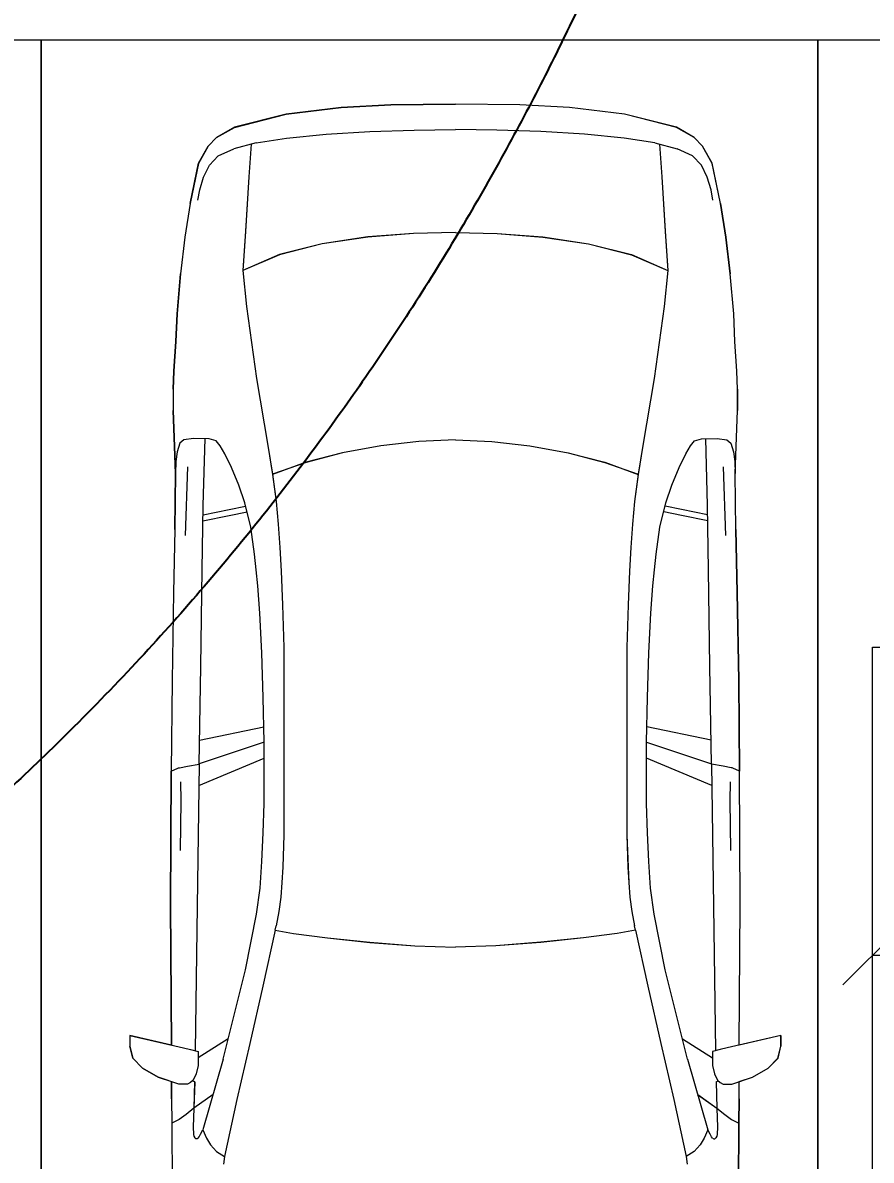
# Model space of a CAD drawing. Header units: millimetres. Extents: x -284281 to 1648660, y -821378 to -151356.
# Drawn here: x -238294 to -235562, y -269216 to -265554 of the extents above; entities that cross this region are included whole.
import ezdxf

# ---------------------------------------------------------------- set-up
doc = ezdxf.new("R2010")
doc.units = ezdxf.units.MM
doc.header["$MEASUREMENT"] = 0
doc.layers.get('Defpoints').update_dxf_attribs({"color": 250})
for name, color, linetype in [('Cars', 7, 'Continuous'), ('Cotations - 1_100', 7, 'Continuous'), ('Extérieur - Environnement', 7, 'Continuous'), ('Sols_ Dalles', 7, 'Continuous')]:
    doc.layers.add(name, color=color, linetype=linetype)
doc.styles.add('STYLE_GENERE_2', font='arial.ttf')
doc.dimstyles.new('STYLE_GENERE__1', dxfattribs={"dimtxt": 250, "dimasz": 190, "dimexe": 0.18, "dimexo": 0.0625, "dimgap": 0, "dimtad": 1, "dimtih": 1, "dimtoh": 1, "dimlfac": 0.001, "dimzin": 0, "dimdsep": 46, "dimtxsty": 'STYLE_GENERE_2', "dimblk": 'ARROWHEAD_6', "dimblk1": 'ARROWHEAD_6', "dimblk2": 'ARROWHEAD_6', "dimcen": 0.09, "dimse1": 1, "dimse2": 1, "dimclrd": 7, "dimclre": 7, "dimclrt": 7, "dimazin": 0, "dimtfac": 1, "dimtdec": 4, "dimtmove": 0, "dimatfit": 3, "dimfxl": 1, "dimtolj": 1, "dimtzin": 0, "dimarcsym": 0})

# ---------------------------------------------------------------- blocks, each defined once
blk = doc.blocks.new('Car 0025')
at = {"layer": 'Cars', "color": 7, "linetype": 'Continuous', "lineweight": 13}
for p, q in [((-379.7, 4658.6), (-556.6, 4637.7)), ((-556.6, 4637.7), (-379.7, 4658.6)), ((-219.5, 4667.4), (-379.7, 4658.6)), ((-379.7, 4658.6), (-219.5, 4667.4)), ((-12.1, 4670), (-219.5, 4667.4)), ((-219.5, 4667.4), (-12.1, 4670)), ((195.3, 4667.4), (-12.1, 4670)), ((195.3, 4667.4), (-12.1, 4670)), ((355.5, 4658.6), (195.3, 4667.4)), ((355.5, 4658.6), (195.3, 4667.4)), ((532.4, 4637.7), (355.5, 4658.6)), ((532.4, 4637.7), (355.5, 4658.6)), ((-556.6, 4637.7), (-723.6, 4595.1)), ((-723.6, 4595.1), (-556.6, 4637.7)), ((699.4, 4595.1), (532.4, 4637.7)), ((699.4, 4595.1), (532.4, 4637.7)), ((-723.6, 4595.1), (-781.2, 4562.9)), ((-781.2, 4562.9), (-723.6, 4595.1)), ((-428.3, 4573.2), (-287.8, 4581.6)), ((-287.8, 4581.6), (-145.2, 4586.3)), ((-145.2, 4586.3), (-12.1, 4587.6)), ((121, 4586.3), (-12.1, 4587.6)), ((263.6, 4581.6), (121, 4586.3)), ((404.1, 4573.2), (263.6, 4581.6)), ((757, 4562.9), (699.4, 4595.1)), ((757, 4562.9), (699.4, 4595.1)), ((-781.2, 4562.9), (-808.1, 4534)), ((-808.1, 4534), (-781.2, 4562.9)), ((-653.9, 4545.2), (-725.8, 4526.4)), ((-669.8, 4541.1), (-677, 4436)), ((-653.9, 4545.2), (-555.5, 4560.7)), ((-555.6, 4560.7), (-428.3, 4573.2)), ((531.4, 4560.7), (404.1, 4573.2)), ((629.7, 4545.2), (531.3, 4560.7)), ((629.7, 4545.2), (701.6, 4526.4)), ((645.6, 4541.1), (652.8, 4436)), ((783.9, 4534), (757, 4562.9)), ((783.9, 4534), (757, 4562.9)), ((-808.1, 4534), (-838.7, 4479.2)), ((-838.7, 4479.2), (-808.1, 4534)), ((-775.5, 4503.8), (-725.8, 4526.4)), ((751.3, 4503.8), (701.6, 4526.4)), ((814.5, 4479.2), (783.9, 4534)), ((814.5, 4479.2), (783.9, 4534)), ((-838.7, 4479.2), (-865.6, 4350.2)), ((-865.6, 4350.2), (-838.7, 4479.2)), ((-822.9, 4435.1), (-804.1, 4473.7)), ((-804.1, 4473.7), (-775.5, 4503.8)), ((779.9, 4473.7), (751.3, 4503.8)), ((798.7, 4435.1), (779.9, 4473.7)), ((841.4, 4350.2), (814.5, 4479.2)), ((841.4, 4350.2), (814.5, 4479.2)), ((-835.2, 4394.2), (-822.9, 4435.1)), ((-677, 4436), (-687.9, 4260.3)), ((652.8, 4436), (663.7, 4260.3)), ((811, 4394.2), (798.7, 4435.1)), ((-841.6, 4360.5), (-835.2, 4394.2)), ((817.4, 4360.5), (811, 4394.2)), ((-865.6, 4350.2), (-882.9, 4241.4)), ((-865.6, 4350.2), (-882.9, 4241.4)), ((858.7, 4241.4), (841.4, 4350.2)), ((841.4, 4350.2), (858.7, 4241.4)), ((-687.9, 4260.3), (-696.1, 4134.7)), ((-146.9, 4253.4), (-293.4, 4242.1)), ((-12.1, 4256.8), (-146.9, 4253.4)), ((-12.1, 4256.8), (122.7, 4253.4)), ((122.7, 4253.4), (269.2, 4242.1)), ((663.7, 4260.3), (671.9, 4134.7)), ((-882.9, 4241.4), (-896.8, 4123.3)), ((-882.9, 4241.4), (-896.8, 4123.3)), ((-882.9, 4241.4), (-882.9, 4241.4)), ((-440.9, 4220.2), (-578.8, 4185.2)), ((-293.4, 4242.1), (-440.9, 4220.2)), ((269.2, 4242.1), (416.7, 4220.2)), ((416.7, 4220.2), (554.6, 4185.2)), ((872.6, 4123.3), (858.7, 4241.4)), ((858.7, 4241.4), (872.6, 4123.3)), ((-578.8, 4185.2), (-696.1, 4134)), ((554.6, 4185.2), (671.9, 4134)), ((-896.8, 4123.3), (-908.3, 3994.9)), ((-908.3, 3994.9), (-896.8, 4123.3)), ((-696.1, 4134.7), (-684.8, 4018.8)), ((671.9, 4134.7), (660.6, 4018.8)), ((884.1, 3994.9), (872.6, 4123.3)), ((884.1, 3994.9), (872.6, 4123.3)), ((-908.3, 3994.9), (-912.1, 3905.8)), ((-912.1, 3905.8), (-908.3, 3994.9)), ((-684.8, 4018.8), (-652, 3786.7)), ((660.6, 4018.8), (627.8, 3786.7)), ((887.9, 3905.8), (884.1, 3994.9)), ((887.9, 3905.8), (884.1, 3994.9)), ((-912.1, 3905.8), (-918.5, 3810.1)), ((-918.5, 3810.1), (-912.1, 3905.8)), ((894.3, 3810.1), (887.9, 3905.8)), ((894.3, 3810.1), (887.9, 3905.8)), ((-918.5, 3810.1), (-920.3, 3752.2)), ((-920.3, 3752.2), (-918.5, 3810.1)), ((896.1, 3752.2), (894.3, 3810.1)), ((896.1, 3752.2), (894.3, 3810.1)), ((-652, 3786.7), (-615.8, 3571.1)), ((627.8, 3786.7), (591.6, 3571.1)), ((-920.3, 3752.2), (-920.3, 3683.6)), ((-920.3, 3752.2), (-920.3, 3683.6)), ((896.1, 3683.6), (896.1, 3752.2)), ((896.1, 3752.2), (896.1, 3683.6)), ((-920.3, 3683.6), (-913, 3480.7)), ((-913, 3480.7), (-920.3, 3683.6)), ((888.9, 3480.7), (896.1, 3683.6)), ((888.9, 3480.7), (896.1, 3683.6)), ((-886.4, 3589.1), (-899.1, 3578.6)), ((-855.4, 3593.9), (-886.4, 3589.1)), ((-804.8, 3592.7), (-855.4, 3593.9)), ((-824, 3377.8), (-818.1, 3593)), ((-782.3, 3585.5), (-804.8, 3592.7)), ((-12.1, 3588.7), (-129.6, 3584)), ((-12.1, 3588.7), (105.4, 3584)), ((758.1, 3585.5), (780.6, 3592.7)), ((780.6, 3592.7), (831.2, 3593.9)), ((799.8, 3377.8), (793.9, 3593)), ((831.2, 3593.9), (862.2, 3589.1)), ((862.2, 3589.1), (874.9, 3578.6)), ((-899.1, 3578.6), (-907.5, 3550.6)), ((-769.3, 3570.3), (-782.3, 3585.5)), ((-754.4, 3544.1), (-769.3, 3570.3)), ((-615.8, 3571.1), (-600.6, 3478)), ((-252.3, 3570.1), (-375.1, 3547.5)), ((-129.6, 3584), (-252.3, 3570.1)), ((105.4, 3584), (228.1, 3570.1)), ((228.1, 3570.1), (350.9, 3547.5)), ((591.6, 3571.1), (576.4, 3478)), ((730.2, 3544.1), (745.1, 3570.3)), ((745.1, 3570.3), (758.1, 3585.5)), ((874.9, 3578.6), (883.3, 3550.6)), ((-911.8, 3519.1), (-913, 3480.7)), ((-907.5, 3550.6), (-911.8, 3519.1)), ((-733, 3500.1), (-754.4, 3544.1)), ((-492.9, 3516.7), (-600.6, 3478)), ((-375.1, 3547.5), (-492.9, 3516.7)), ((350.9, 3547.5), (468.7, 3516.7)), ((468.7, 3516.7), (576.4, 3478)), ((708.8, 3500.1), (730.2, 3544.1)), ((883.3, 3550.6), (887.6, 3519.1)), ((887.6, 3519.1), (888.9, 3480.7)), ((-913, 3480.7), (-915.3, 3300.4)), ((-915.3, 3300.4), (-913, 3480.7)), ((-874.4, 3501.9), (-881.8, 3281.1)), ((-709.6, 3442.8), (-733, 3500.1)), ((685.4, 3442.8), (708.8, 3500.1)), ((850.2, 3501.9), (857.6, 3281.1)), ((891.1, 3300.4), (888.9, 3480.7)), ((891.1, 3300.4), (888.9, 3480.7)), ((-690.2, 3386.2), (-709.6, 3442.8)), ((-600.6, 3478), (-588.9, 3390.6)), ((576.4, 3478), (564.8, 3390.6)), ((666.1, 3386.2), (685.4, 3442.8)), ((-826.9, 3170.4), (-824, 3377.8)), ((-740, 3365.2), (-687.5, 3375.4)), ((-670.4, 3308.1), (-690.2, 3386.2)), ((-588.9, 3390.6), (-582.3, 3317.1)), ((564.8, 3390.6), (558.1, 3317.1)), ((646.2, 3308.1), (666.1, 3386.2)), ((715.8, 3365.2), (663.3, 3375.4)), ((802.7, 3170.4), (799.8, 3377.8)), ((-824.7, 3328.7), (-740.3, 3346)), ((-824.4, 3348), (-740, 3365.2)), ((-740.3, 3346), (-682.9, 3357.1)), ((716.1, 3346), (658.7, 3357.1)), ((800.2, 3348), (715.8, 3365.2)), ((800.5, 3328.7), (716.1, 3346)), ((-915.3, 3300.4), (-919.6, 3097.2)), ((-915.3, 3300.4), (-919.6, 3097.2)), ((-659, 3220.7), (-670.4, 3308.1)), ((-582.3, 3317.1), (-577.3, 3242.7)), ((558.1, 3317.1), (553.1, 3242.7)), ((634.8, 3220.7), (646.2, 3308.1)), ((895.4, 3097.2), (891.1, 3300.4)), ((891.1, 3300.4), (895.4, 3097.2)), ((-577.3, 3242.7), (-572.9, 3165.9)), ((553.1, 3242.7), (548.7, 3165.9)), ((-653.2, 3171.1), (-659, 3220.7)), ((629, 3171.1), (634.8, 3220.7)), ((-831.9, 2859.6), (-826.9, 3170.4)), ((-648.1, 3119.2), (-653.2, 3171.1)), ((-572.9, 3165.9), (-568.1, 3057.7)), ((548.7, 3165.9), (543.9, 3057.7)), ((623.9, 3119.2), (629, 3171.1)), ((807.7, 2859.6), (802.7, 3170.4)), ((-641.8, 3031.2), (-648.1, 3119.2)), ((617.6, 3031.2), (623.9, 3119.2)), ((-919.6, 3097.2), (-924.4, 2813.9)), ((-919.6, 3097.2), (-924.4, 2813.9)), ((900.2, 2813.9), (895.4, 3097.2)), ((895.4, 3097.2), (900.2, 2813.9)), ((-568.1, 3057.8), (-564.2, 2920.2)), ((543.9, 3057.8), (540, 2920.2)), ((-635.4, 2903.1), (-641.8, 3031.2)), ((611.2, 2903.1), (617.6, 3031.2)), ((-630.4, 2759.9), (-635.4, 2903.1)), ((-564.2, 2920.2), (-564.1, 2317.3)), ((540, 2920.2), (539.9, 2317.3)), ((606.2, 2759.9), (611.2, 2903.1)), ((-836.8, 2545.3), (-831.9, 2859.6)), ((812.6, 2545.3), (807.7, 2859.6)), ((-924.4, 2813.9), (-926.9, 2522.7)), ((-924.4, 2813.9), (-926.9, 2522.7)), ((902.7, 2522.7), (900.2, 2813.9)), ((900.2, 2813.9), (902.7, 2522.7)), ((-628, 2616.3), (-630.4, 2759.9)), ((603.8, 2616.3), (606.2, 2759.9)), ((-835.6, 2622.4), (-628.8, 2664.8)), ((811.4, 2622.4), (604.6, 2664.8)), ((-628, 2616.3), (-836.8, 2546.4)), ((-627.5, 2418.3), (-628, 2616.3)), ((603.3, 2418.3), (603.8, 2616.3)), ((603.8, 2616.3), (812.6, 2546.4)), ((-837.8, 2476.4), (-627.9, 2564.8)), ((813.6, 2476.4), (603.7, 2564.8)), ((-926.9, 2522.7), (-905.2, 2532.4)), ((-905.2, 2532.4), (-903.2, 2533)), ((-903.2, 2533), (-900, 2533.7)), ((-900, 2533.7), (-874.1, 2538.4)), ((-874.1, 2538.4), (-836.8, 2545.3)), ((-836.8, 2545.3), (-843.3, 2088.2)), ((812.6, 2545.3), (819.1, 2088.2)), ((849.9, 2538.4), (812.6, 2545.3)), ((875.8, 2533.7), (849.9, 2538.4)), ((879.1, 2533), (875.8, 2533.7)), ((881, 2532.4), (879.1, 2533)), ((902.7, 2522.7), (881, 2532.4)), ((-926.9, 2522.7), (-928.9, 2089.8)), ((-928.9, 2089.8), (-926.9, 2522.7)), ((904.7, 2089.8), (902.7, 2522.7)), ((904.7, 2089.8), (902.7, 2522.7)), ((-897, 2487.7), (-895.5, 2426.5)), ((872.8, 2487.7), (871.3, 2426.5)), ((-895.5, 2426.5), (-898.1, 2267.2)), ((-630.6, 2324.2), (-627.5, 2418.3)), ((606.4, 2324.2), (603.3, 2418.3)), ((871.3, 2426.5), (873.9, 2267.2)), ((-634.8, 2231.6), (-630.6, 2324.2)), ((-564.1, 2317.3), (-567.9, 2213)), ((539.9, 2317.3), (543.8, 2213)), ((610.6, 2231.6), (606.4, 2324.2)), ((-640.9, 2145.4), (-634.8, 2231.6)), ((-567.9, 2213), (-570.5, 2163.8)), ((543.8, 2213), (546.3, 2163.8)), ((616.7, 2145.4), (610.6, 2231.6)), ((-570.5, 2163.8), (-574.3, 2116.7)), ((546.3, 2163.8), (550.1, 2116.7)), ((-652.1, 2062.2), (-640.9, 2145.4)), ((627.9, 2062.2), (616.7, 2145.4)), ((-928.9, 2089.8), (-926.4, 1640.4)), ((-926.4, 1640.4), (-928.9, 2089.8)), ((-843.3, 2088.2), (-849.7, 1622.1)), ((-574.3, 2116.7), (-580.1, 2070.5)), ((550.1, 2116.7), (555.9, 2070.5)), ((819.1, 2088.2), (825.5, 1622.1)), ((902.2, 1640.4), (904.7, 2089.8)), ((902.2, 1640.4), (904.7, 2089.8)), ((-687.5, 1882.8), (-652.1, 2062.2)), ((-580.1, 2070.5), (-588.5, 2025.1)), ((555.9, 2070.5), (564.3, 2025.1)), ((663.3, 1882.8), (627.9, 2062.2)), ((-591.8, 2010.3), (-588.8, 2024.6)), ((-588.8, 2024.6), (-588.4, 2025.3)), ((564.6, 2024.6), (564.2, 2025.3)), ((567.6, 2010.3), (564.6, 2024.6)), ((-591.8, 2010.3), (-632, 1830.3)), ((-591.8, 2010.3), (-532.9, 2000.2)), ((-532.9, 2000.2), (-424.2, 1986.1)), ((-424.2, 1986.1), (-287.2, 1971.5)), ((400, 1986.1), (263, 1971.5)), ((508.7, 2000.2), (400, 1986.1)), ((567.6, 2010.3), (508.7, 2000.2)), ((567.6, 2010.3), (607.8, 1830.3)), ((-287.2, 1971.5), (-142.7, 1960.1)), ((-142.7, 1960.1), (-12.1, 1955.6)), ((118.5, 1960.1), (-12.1, 1955.6)), ((263, 1971.5), (118.5, 1960.1)), ((-759.7, 1595.1), (-687.5, 1882.8)), ((735.5, 1595.1), (663.3, 1882.8)), ((-632, 1830.3), (-674.2, 1645.7)), ((607.8, 1830.3), (650, 1645.7)), ((-926.4, 1640.4), (-1059.8, 1671.2)), ((-1059.8, 1671.2), (-1059.8, 1636.9)), ((-1059.8, 1671.2), (-887.7, 1631.5)), ((-1059.8, 1671.2), (-1059.8, 1636.9)), ((-743.3, 1660.3), (-840.5, 1599.8)), ((719.1, 1660.3), (816.3, 1599.8)), ((1035.6, 1671.2), (863.5, 1631.5)), ((1035.6, 1671.2), (902.2, 1640.4)), ((1035.6, 1636.9), (1035.6, 1671.2)), ((1035.6, 1671.2), (1035.6, 1636.9)), ((-1059.8, 1636.9), (-1050.9, 1598.8)), ((-1050.9, 1598.8), (-1059.8, 1636.9)), ((-887.7, 1631.5), (-864.6, 1626)), ((-864.6, 1626), (-840.5, 1619.8)), ((-840.5, 1619.8), (-840.5, 1574.6)), ((-674.2, 1645.7), (-715.3, 1465.4)), ((650, 1645.7), (691.1, 1465.4)), ((840.4, 1626), (816.3, 1619.8)), ((816.3, 1619.8), (816.3, 1574.6)), ((863.5, 1631.5), (840.4, 1626)), ((1026.7, 1598.8), (1035.6, 1636.9)), ((1026.7, 1598.8), (1035.6, 1636.9)), ((-1050.9, 1598.8), (-1019.1, 1566.8)), ((-1019.1, 1566.8), (-1050.9, 1598.8)), ((-840.5, 1574.6), (-846.5, 1548.1)), ((-759.7, 1595.1), (-825.1, 1368)), ((735.5, 1595.1), (800.9, 1368)), ((816.3, 1574.6), (822.3, 1548.1)), ((994.9, 1566.8), (1026.7, 1598.8)), ((994.9, 1566.8), (1026.7, 1598.8)), ((-1019.1, 1566.8), (-968.5, 1537.3)), ((-968.5, 1537.3), (-1019.1, 1566.8)), ((-846.5, 1548.1), (-856.3, 1528)), ((822.3, 1548.1), (832.1, 1528)), ((944.3, 1537.3), (994.9, 1566.8)), ((944.3, 1537.3), (994.9, 1566.8)), ((-968.5, 1537.3), (-926, 1523.1)), ((-902.5, 1515.3), (-968.5, 1537.3)), ((-926, 1523.1), (-925.7, 1467.7)), ((-925.7, 1467.7), (-926, 1523.1)), ((-874.6, 1515.3), (-902.5, 1515.3)), ((-864.4, 1520.4), (-874.6, 1515.3)), ((-856.3, 1528), (-864.4, 1520.4)), ((-851.4, 1522.3), (-858.6, 1525.8)), ((-851.4, 1522.3), (-854.4, 1437.8)), ((827.2, 1522.3), (834.4, 1525.8)), ((827.2, 1522.3), (830.2, 1437.8)), ((832.1, 1528), (840.2, 1520.4)), ((840.2, 1520.4), (850.4, 1515.3)), ((850.4, 1515.3), (878.3, 1515.3)), ((878.3, 1515.3), (944.3, 1537.3)), ((901.5, 1467.7), (901.8, 1523.1)), ((901.5, 1467.7), (901.8, 1523.1)), ((901.8, 1523.1), (944.3, 1537.3)), ((-925.7, 1467.7), (-924.7, 1389.7)), ((-925.7, 1467.7), (-924.7, 1389.7)), ((-792.3, 1482), (-854.4, 1437.8)), ((-715.3, 1465.4), (-755.5, 1282.4)), ((691.1, 1465.4), (731.3, 1282.4)), ((768.1, 1482), (830.2, 1437.8)), ((900.5, 1389.7), (901.5, 1467.7)), ((901.5, 1467.7), (900.5, 1389.7)), ((-854.4, 1437.8), (-879.3, 1417.7)), ((-854.4, 1437.8), (-856.2, 1376.4)), ((830.2, 1437.8), (855.1, 1417.7)), ((830.2, 1437.8), (832, 1376.4)), ((-900.9, 1401.3), (-924.7, 1389.7)), ((-879.3, 1417.7), (-900.9, 1401.3)), ((855.1, 1417.7), (876.7, 1401.3)), ((876.7, 1401.3), (900.5, 1389.7)), ((-924.7, 1389.7), (-920.5, 734.5)), ((-924.7, 1389.7), (-920.5, 734.5)), ((-856.2, 1376.4), (-855, 1353.4)), ((-832.4, 1354), (-825.1, 1368)), ((-825.1, 1368), (-813.7, 1341.5)), ((800.9, 1368), (789.5, 1341.5)), ((808.2, 1354), (800.9, 1368)), ((832, 1376.4), (830.8, 1353.4)), ((896.3, 734.5), (900.5, 1389.7)), ((900.5, 1389.7), (896.3, 734.5)), ((-855, 1353.4), (-853.9, 1347.6)), ((-853.9, 1347.6), (-851, 1342)), ((-847.5, 1338.9), (-851, 1342)), ((-843.8, 1338.8), (-847.5, 1338.9)), ((-839.9, 1341.4), (-843.8, 1338.8)), ((-839.9, 1341.4), (-836.8, 1345.8)), ((-836.8, 1345.8), (-832.5, 1354)), ((-813.7, 1341.5), (-800.3, 1320)), ((-800.3, 1320), (-791.1, 1308.8)), ((776.1, 1320), (766.9, 1308.8)), ((789.5, 1341.5), (776.1, 1320)), ((812.6, 1345.8), (808.3, 1354)), ((815.7, 1341.4), (812.6, 1345.8)), ((815.7, 1341.4), (819.6, 1338.8)), ((819.6, 1338.8), (823.3, 1338.9)), ((823.3, 1338.9), (826.8, 1342)), ((829.7, 1347.6), (826.8, 1342)), ((830.8, 1353.4), (829.7, 1347.6)), ((-791.1, 1308.8), (-781.4, 1298.4)), ((-781.4, 1298.4), (-755.5, 1282.4)), ((-755.5, 1282.4), (-758.8, 1257.5)), ((-755.5, 1282.4), (-755.5, 1282.4)), ((757.2, 1298.4), (731.3, 1282.4)), ((731.3, 1282.4), (734.6, 1257.5)), ((731.3, 1282.4), (731.3, 1282.4)), ((766.9, 1308.8), (757.2, 1298.4))]:
    blk.add_line(p, q, dxfattribs=at)
blk = doc.blocks.new('ARROWHEAD_6')
at = {"color": 0, "linetype": 'Continuous', "lineweight": 0}
for p, q in [((-0.5, -0.5), (0.5, 0.5)), ((0, 0), (-1, 0))]:
    blk.add_line(p, q, dxfattribs=at)
blk = doc.blocks.new('*D1337')
at = {"layer": 'Cotations - 1_100', "color": 7, "linetype": 'Continuous', "lineweight": -2, "transparency": 16777216}
blk.add_line((-235368.2, -268555.9), (-230748.2, -268555.9), dxfattribs=at)
at = {"layer": 'Defpoints', "color": 0, "linetype": 'Continuous', "transparency": 16777216}
for p in [(-235558.2, -267563.7), (-230558.2, -267563.7), (-230558.2, -268555.9)]:
    blk.add_point(p, dxfattribs=at)
at = {"layer": 'Cotations - 1_100', "color": 7, "linetype": 'Continuous', "lineweight": -2, "transparency": 16777216, "xscale": 190, "yscale": 190, "zscale": 190, "rotation": 180}
blk.add_blockref('ARROWHEAD_6', (-235558.2, -268555.9), dxfattribs=at)
at = {"layer": 'Cotations - 1_100', "color": 7, "linetype": 'Continuous', "lineweight": -2, "transparency": 16777216, "xscale": 190, "yscale": 190, "zscale": 190}
blk.add_blockref('ARROWHEAD_6', (-230558.2, -268555.9), dxfattribs=at)
at = {"layer": 'Cotations - 1_100', "color": 7, "linetype": 'Continuous', "lineweight": 5, "transparency": 16777216, "insert": (-233066, -268428.3), "char_height": 250, "attachment_point": 5, "style": 'STYLE_GENERE_2'}
blk.add_mtext('\\A1;5.00', dxfattribs=at)

msp = doc.modelspace()

# ---------------------------------------------------------------- linework, layer by layer
at = {"color": 9, "linetype": 'Continuous', "lineweight": 5}
msp.add_lwpolyline([(-252812.34567, -273452.05237), (-252812.34567, -273599.0311, 0.4157910988), (-250801.57964, -275599.00212), (-230992.0463, -275433.43196, 0.3455016121), (-229273.14053, -273660.69924), (-229273.14053, -267109.82626, 0.4142135624), (-230773.14053, -265609.82626), (-235734.61761, -265609.82626), (-235734.61761, -270609.82626), (-250734.61761, -270609.82626), (-250734.61761, -265609.82626), (-250812.34567, -265609.82626, 0.3805567013), (-252798.84385, -267377.82411)], format="xyb", close=True, dxfattribs=at)
at = {"color": 255, "linetype": 'Continuous', "lineweight": 5, "flags": 128}
for points in [[(-240734.61761, -265609.82626), (-240734.61761, -270609.82626), (-238234.61761, -270609.82626), (-238234.61761, -265609.82626)], [(-238234.61761, -265609.82626), (-238234.61761, -270609.82626), (-235734.61761, -270609.82626), (-235734.61761, -265609.82626)]]:
    msp.add_lwpolyline(points, close=True, dxfattribs=at)
for points in [[(-238234.61761, -265609.82626), (-240734.61761, -265609.82626)], [(-238234.61761, -270609.82626), (-238234.61761, -265609.82626)], [(-238234.61761, -265609.82626), (-238234.61761, -270609.82626)], [(-235734.61761, -265609.82626), (-238234.61761, -265609.82626)], [(-235734.61761, -270609.82626), (-235734.61761, -265609.82626)]]:
    msp.add_lwpolyline(points, dxfattribs=at)
at = {"color": 1}
msp.add_open_spline([(-243633.94557, -252910.57129, 2000), (-243528.96027, -252910.57129, 2000), (-243423.97514, -252912.71295, 2000), (-243214.44273, -252921.25425, 2000), (-243109.89576, -252927.65385, 2000), (-242901.66859, -252944.63588, 2000), (-242797.98867, -252955.21821, 2000), (-242591.90641, -252980.4433, 2000), (-242489.50432, -252995.08592, 2000), (-242286.36248, -253028.26611, 2000), (-242185.62293, -253046.80349, 2000), (-241986.15814, -253087.57009, 2000), (-241887.43304, -253109.79908, 2000), (-241692.31106, -253157.71446, 2000), (-241595.91426, -253183.40062, 2000), (-241405.721, -253237.9715, 2000), (-241311.92458, -253266.856, 2000), (-241127.16037, -253327.5475, 2000), (-241036.19257, -253359.35427, 2000), (-240857.26949, -253425.60391, 2000), (-240769.31416, -253460.04658, 2000), (-240596.55635, -253531.27778, 2000), (-240511.75378, -253568.06615, 2000), (-240345.4002, -253643.70061, 2000), (-240263.84908, -253682.54655, 2000), (-240104.0584, -253762.01507, 2000), (-240025.81871, -253802.63754, 2000), (-239872.67568, -253885.38928, 2000), (-239797.77221, -253927.51846, 2000), (-239651.29518, -254013.02828, 2000), (-239579.72149, -254056.40886, 2000), (-239439.87047, -254144.18298, 2000), (-239371.593, -254188.57648, 2000), (-239238.27794, -254278.15639, 2000), (-239173.24021, -254323.34278, 2000), (-239046.32918, -254414.30771, 2000), (-238984.45576, -254460.08625, 2000), (-238863.78274, -254552.05427, 2000), (-238804.98304, -254598.24377, 2000), (-238690.35517, -254690.87184, 2000), (-238634.5269, -254737.31045, 2000), (-238504.54165, -254848.40321, 2000), (-238431.71613, -254913.10545, 2000), (-238291.27362, -255042.38457, 2000), (-238223.65628, -255106.96166, 2000), (-238093.30413, -255235.72393, 2000), (-238030.56906, -255299.90935, 2000), (-237909.65457, -255427.67583, 2000), (-237851.47495, -255491.25711, 2000), (-237739.35061, -255617.65011, 2000), (-237685.40575, -255680.46204, 2000), (-237581.44129, -255805.19177, 2000), (-237531.42161, -255867.10977, 2000), (-237435.0125, -255989.96156, 2000), (-237388.62302, -256050.89552, 2000), (-237299.1961, -256171.71794, 2000), (-237256.15862, -256231.60655, 2000), (-237173.17544, -256350.30078, 2000), (-237133.22973, -256409.10652, 2000), (-237056.18819, -256525.61692, 2000), (-237019.09238, -256583.32168, 2000), (-236947.52708, -256697.62762, 2000), (-236913.05761, -256754.2289, 2000), (-236834.01434, -256887.44689, 2000), (-236790.5226, -256963.57379, 2000), (-236707.63912, -257113.80896, 2000), (-236668.24755, -257187.91755, 2000), (-236593.13646, -257334.1956, 2000), (-236557.41712, -257406.3653, 2000), (-236489.2737, -257548.86085, 2000), (-236456.8498, -257619.18687, 2000), (-236394.96637, -257758.09986, 2000), (-236365.50701, -257826.68696, 2000), (-236309.26257, -257962.23186, 2000), (-236282.47765, -258029.18975, 2000), (-236231.32812, -258161.58757, 2000), (-236206.96364, -258227.02756, 2000), (-236160.43275, -258356.50012, 2000), (-236138.26647, -258420.53273, 2000), (-236095.93767, -258547.29862, 2000), (-236075.77525, -258610.03194, 2000), (-236037.28433, -258734.3038, 2000), (-236018.95592, -258795.84236, 2000), (-235977.22148, -258941.41532, 2000), (-235954.59235, -259024.94491, 2000), (-235912.2361, -259190.15312, 2000), (-235892.50934, -259271.83172, 2000), (-235855.6795, -259433.57362, 2000), (-235838.57671, -259513.63688, 2000), (-235806.76516, -259672.36686, 2000), (-235792.05663, -259751.03353, 2000), (-235764.84503, -259907.17339, 2000), (-235752.34213, -259984.64652, 2000), (-235729.38807, -260138.58821, 2000), (-235718.93706, -260215.05671, 2000), (-235699.96304, -260367.16565, 2000), (-235691.44015, -260442.80603, 2000), (-235676.22469, -260593.42479, 2000), (-235669.53222, -260668.4031, 2000), (-235657.90297, -260817.85519, 2000), (-235652.96625, -260892.32891, 2000), (-235643.29976, -261068.10549, 2000), (-235639.30537, -261169.2554, 2000), (-235634.40889, -261371.2669, 2000), (-235633.5069, -261472.12819, 2000), (-235634.77746, -261673.92593, 2000), (-235636.94998, -261774.86207, 2000), (-235644.41287, -261977.17485, 2000), (-235649.7031, -262078.55119, 2000), (-235663.5082, -262282.12064, 2000), (-235672.02281, -262384.31345, 2000), (-235692.45299, -262589.91222, 2000), (-235704.36814, -262693.31787, 2000), (-235731.85531, -262901.76801, 2000), (-235747.42672, -263006.81219, 2000), (-235779.49723, -263200.41343, 2000), (-235795.35633, -263288.63458, 2000), (-235830.05748, -263466.79264, 2000), (-235848.89913, -263556.72947, 2000), (-235889.88439, -263738.62813, 2000), (-235912.02749, -263830.58991, 2000), (-235960.01195, -264016.87475, 2000), (-235985.85268, -264111.19782, 2000), (-236037.16603, -264286.96073, 2000), (-236062.01165, -264367.99251, 2000), (-236114.98769, -264532.19344, 2000), (-236143.11773, -264615.36268, 2000), (-236203.07921, -264784.07784, 2000), (-236234.91021, -264869.62394, 2000), (-236302.77013, -265043.33982, 2000), (-236338.79853, -265131.50989, 2000), (-236415.64449, -265310.72206, 2000), (-236456.46145, -265401.76459, 2000), (-236535.53981, -265569.85507, 2000), (-236572.88123, -265646.38138, 2000), (-236651.66139, -265801.6199, 2000), (-236693.09989, -265880.33241, 2000), (-236780.58385, -266040.0425, 2000), (-236826.62908, -266121.0405, 2000), (-236923.90825, -266285.39085, 2000), (-236975.14199, -266368.74377, 2000), (-237083.45849, -266537.82884, 2000), (-237140.54114, -266623.56171, 2000), (-237251.25019, -266782.90444, 2000), (-237303.87138, -266856.15688, 2000), (-237414.17233, -267004.21822, 2000), (-237471.85216, -267079.02755, 2000), (-237592.78648, -267230.07968, 2000), (-237656.04114, -267306.32298, 2000), (-237788.67733, -267460.05149, 2000), (-237858.05918, -267537.53727, 2000), (-238003.53066, -267693.47451, 2000), (-238079.6208, -267771.92657, 2000), (-238226.05241, -267916.5272, 2000), (-238295.29631, -267982.5868, 2000), (-238439.24208, -268114.82848, 2000), (-238513.94435, -268181.01079, 2000), (-238669.14408, -268313.1452, 2000), (-238749.64204, -268379.09751, 2000), (-238916.74569, -268510.34627, 2000), (-239003.35197, -268575.64286, 2000), (-239182.94366, -268705.0768, 2000), (-239275.92977, -268769.21417, 2000), (-239468.49198, -268895.74653, 2000), (-239568.06884, -268958.14137, 2000), (-239756.42675, -269070.116, 2000), (-239844.16144, -269120.06911, 2000), (-240024.27377, -269217.90404, 2000), (-240116.65172, -269265.78566, 2000), (-240306.00871, -269359.0344, 2000), (-240402.98802, -269404.40123, 2000), (-240601.43697, -269492.15623, 2000), (-240702.90682, -269534.54404, 2000), (-240910.14939, -269615.86581, 2000), (-241015.92226, -269654.79933, 2000), (-241231.50086, -269728.73855, 2000), (-241341.30664, -269763.74374, 2000), (-241564.5955, -269829.36772, 2000), (-241678.07849, -269859.98598, 2000), (-241908.28095, -269916.4086, 2000), (-242025.00021, -269942.21243, 2000), (-242261.15367, -269988.62598, 2000), (-242380.58751, -270009.23519, 2000), (-242621.5766, -270044.94226, 2000), (-242743.13135, -270060.03968, 2000), (-242987.70978, -270084.48286, 2000), (-243110.73285, -270093.8283, 2000), (-243357.55313, -270106.6153, 2000), (-243481.34967, -270110.05669, 2000), (-243614.76476, -270110.55344, 2000), (-243624.35516, -270110.57129, 2000), (-243633.94557, -270110.57129, 2000)], degree=3, knots=[3.1415926536, 3.1415926536, 3.1415926536, 3.1415926536, 3.1601194701, 3.1601194701, 3.1786462866, 3.1786462866, 3.1971731031, 3.1971731031, 3.2156999196, 3.2156999196, 3.2342267361, 3.2342267361, 3.2527535526, 3.2527535526, 3.2712803691, 3.2712803691, 3.2898071856, 3.2898071856, 3.3083340021, 3.3083340021, 3.3268608185, 3.3268608185, 3.345387635, 3.345387635, 3.3639144515, 3.3639144515, 3.382441268, 3.382441268, 3.4009680845, 3.4009680845, 3.419494901, 3.419494901, 3.4380217175, 3.4380217175, 3.456548534, 3.456548534, 3.4750753505, 3.4750753505, 3.493602167, 3.493602167, 3.5121289835, 3.5121289835, 3.5378724512, 3.5378724512, 3.563615919, 3.563615919, 3.5893593867, 3.5893593867, 3.6151028544, 3.6151028544, 3.6408463222, 3.6408463222, 3.6665897899, 3.6665897899, 3.6923332576, 3.6923332576, 3.7180767254, 3.7180767254, 3.7438201931, 3.7438201931, 3.7695636608, 3.7695636608, 3.7953071285, 3.7953071285, 3.8307451246, 3.8307451246, 3.8661831207, 3.8661831207, 3.9016211167, 3.9016211167, 3.9370591128, 3.9370591128, 3.9724971088, 3.9724971088, 4.0079351049, 4.0079351049, 4.0433731009, 4.0433731009, 4.078811097, 4.078811097, 4.1142490931, 4.1142490931, 4.1496870891, 4.1496870891, 4.1988317914, 4.1988317914, 4.2479764936, 4.2479764936, 4.2971211958, 4.2971211958, 4.3462658981, 4.3462658981, 4.3954106003, 4.3954106003, 4.4445553026, 4.4445553026, 4.4937000048, 4.4937000048, 4.5428447071, 4.5428447071, 4.5919894093, 4.5919894093, 4.6591145564, 4.6591145564, 4.7262397034, 4.7262397034, 4.7933648505, 4.7933648505, 4.8604899976, 4.8604899976, 4.9276151447, 4.9276151447, 4.9947402917, 4.9947402917, 5.0618654388, 5.0618654388, 5.1172289282, 5.1172289282, 5.1725924175, 5.1725924175, 5.2279559068, 5.2279559068, 5.2833193962, 5.2833193962, 5.3296516924, 5.3296516924, 5.3759839886, 5.3759839886, 5.4223162848, 5.4223162848, 5.468648581, 5.468648581, 5.5149808772, 5.5149808772, 5.5527539817, 5.5527539817, 5.5905270861, 5.5905270861, 5.6283001906, 5.6283001906, 5.6660732951, 5.6660732951, 5.7038463996, 5.7038463996, 5.7353327826, 5.7353327826, 5.7668191656, 5.7668191656, 5.7983055487, 5.7983055487, 5.8297919317, 5.8297919317, 5.8612783147, 5.8612783147, 5.8876104251, 5.8876104251, 5.9139425355, 5.9139425355, 5.9402746459, 5.9402746459, 5.9666067563, 5.9666067563, 5.9929388667, 5.9929388667, 6.0192709771, 6.0192709771, 6.0411228026, 6.0411228026, 6.062974628, 6.062974628, 6.0848264535, 6.0848264535, 6.106678279, 6.106678279, 6.1285301045, 6.1285301045, 6.1503819299, 6.1503819299, 6.1722337554, 6.1722337554, 6.1940855809, 6.1940855809, 6.2159374064, 6.2159374064, 6.2377892319, 6.2377892319, 6.2596410573, 6.2596410573, 6.2814928828, 6.2814928828, 6.2831853072, 6.2831853072, 6.2831853072, 6.2831853072], dxfattribs=at)
at = {"layer": 'Extérieur - Environnement', "color": 7, "linetype": 'Continuous', "lineweight": 13}
for p, q in [((-237268.81657, -265827.22909), (-237445.75615, -265848.14117)), ((-237445.75615, -265848.14117), (-237268.81657, -265827.22909)), ((-237108.68757, -265818.42098), (-237268.81657, -265827.22909)), ((-237268.81657, -265827.22909), (-237108.68757, -265818.42098)), ((-236901.24434, -265815.82885), (-237108.68757, -265818.42098)), ((-237108.68757, -265818.42098), (-236901.24434, -265815.82885)), ((-236693.8011, -265818.42098), (-236901.24434, -265815.82885)), ((-236693.8011, -265818.42098), (-236901.24434, -265815.82885)), ((-236533.6721, -265827.22909), (-236693.8011, -265818.42098)), ((-236533.6721, -265827.22909), (-236693.8011, -265818.42098)), ((-236356.73253, -265848.14117), (-236533.6721, -265827.22909)), ((-236356.73253, -265848.14117), (-236533.6721, -265827.22909)), ((-237445.75615, -265848.14117), (-237612.78027, -265890.76821)), ((-237612.78027, -265890.76821), (-237445.75615, -265848.14117)), ((-236189.7084, -265890.76821), (-236356.73253, -265848.14117)), ((-236189.7084, -265890.76821), (-236356.73253, -265848.14117)), ((-237612.78027, -265890.76821), (-237670.37633, -265922.97768)), ((-237670.37633, -265922.97768), (-237612.78027, -265890.76821)), ((-237444.70735, -265925.17045), (-237317.47905, -265912.62759)), ((-237317.47905, -265912.62759), (-237176.92011, -265904.21023)), ((-237176.92011, -265904.21023), (-237034.37124, -265899.54278)), ((-237034.37124, -265899.54278), (-236901.24434, -265898.22795)), ((-236768.11744, -265899.54278), (-236901.24434, -265898.22795)), ((-236625.56857, -265904.21023), (-236768.11744, -265899.54278)), ((-236485.00962, -265912.62759), (-236625.56857, -265904.21023)), ((-236357.78132, -265925.17045), (-236485.00962, -265912.62759)), ((-236132.11234, -265922.97768), (-236189.7084, -265890.76821)), ((-236132.11234, -265922.97768), (-236189.7084, -265890.76821)), ((-237697.23859, -265951.88591), (-237727.88949, -266006.60484)), ((-237727.88949, -266006.60484), (-237697.23859, -265951.88591)), ((-237670.37633, -265922.97768), (-237697.23859, -265951.88591)), ((-237697.23859, -265951.88591), (-237670.37633, -265922.97768)), ((-237543.00653, -265940.61057), (-237614.93003, -265959.46548)), ((-237558.97166, -265944.79586), (-237566.10328, -266049.87682)), ((-237543.00653, -265940.61057), (-237444.6895, -265925.16765)), ((-236259.48214, -265940.61057), (-236357.79917, -265925.16765)), ((-236259.48214, -265940.61057), (-236187.55864, -265959.46548)), ((-236243.51701, -265944.79586), (-236236.38539, -266049.87682)), ((-236105.25008, -265951.88591), (-236132.11234, -265922.97768)), ((-236105.25008, -265951.88591), (-236132.11234, -265922.97768)), ((-236074.59918, -266006.60484), (-236105.25008, -265951.88591)), ((-236074.59918, -266006.60484), (-236105.25008, -265951.88591)), ((-237693.22896, -266012.19237), (-237664.60825, -265982.00411)), ((-237664.60825, -265982.00411), (-237614.93003, -265959.46548)), ((-236137.88042, -265982.00411), (-236187.55864, -265959.46548)), ((-236109.25971, -266012.19237), (-236137.88042, -265982.00411)), ((-237727.88949, -266006.60484), (-237754.78495, -266135.65525)), ((-237754.78495, -266135.65525), (-237727.88949, -266006.60484)), ((-237712.09166, -266050.78829), (-237693.22896, -266012.19237)), ((-236090.39701, -266050.78829), (-236109.25971, -266012.19237)), ((-236047.70372, -266135.65525), (-236074.59918, -266006.60484)), ((-236047.70372, -266135.65525), (-236074.59918, -266006.60484)), ((-237724.37188, -266091.60014), (-237712.09166, -266050.78829)), ((-237566.10328, -266049.87682), (-237576.9993, -266225.53458)), ((-236236.38539, -266049.87682), (-236225.48937, -266225.53458)), ((-236078.11679, -266091.60014), (-236090.39701, -266050.78829)), ((-237730.76899, -266125.36195), (-237724.37188, -266091.60014)), ((-236071.71969, -266125.36195), (-236078.11679, -266091.60014)), ((-237754.78495, -266135.65525), (-237772.07915, -266244.43591)), ((-237754.78495, -266135.65525), (-237772.07915, -266244.43591)), ((-236030.40952, -266244.43591), (-236047.70372, -266135.65525)), ((-236047.70372, -266135.65525), (-236030.40952, -266244.43591)), ((-237772.07785, -266244.42487), (-237785.90128, -266362.50424)), ((-237772.07785, -266244.42487), (-237785.90128, -266362.50424)), ((-237772.07915, -266244.43591), (-237772.07785, -266244.42487)), ((-237576.9993, -266225.53458), (-237585.29045, -266351.1142)), ((-237182.52621, -266243.79319), (-237330.08203, -266265.63484)), ((-237035.99749, -266232.47134), (-237182.52621, -266243.79319)), ((-236901.24434, -266229.02509), (-237035.99749, -266232.47134)), ((-236901.24434, -266229.02509), (-236766.49118, -266232.47134)), ((-236766.49118, -266232.47134), (-236619.96246, -266243.79319)), ((-236619.96246, -266243.79319), (-236472.40665, -266265.63484)), ((-236225.48937, -266225.53458), (-236217.19822, -266351.1142)), ((-236030.41082, -266244.42487), (-236016.58739, -266362.50424)), ((-236016.58739, -266362.50424), (-236030.40952, -266244.43591)), ((-237330.08203, -266265.63484), (-237467.90206, -266300.67691)), ((-236472.40665, -266265.63484), (-236334.58661, -266300.67691)), ((-237467.90206, -266300.67691), (-237585.22281, -266351.80567)), ((-236334.58661, -266300.67691), (-236217.26586, -266351.80567)), ((-237585.29045, -266351.1142), (-237573.94979, -266467.04995)), ((-236217.19822, -266351.1142), (-236228.53888, -266467.04995)), ((-237785.90128, -266362.50424), (-237797.424, -266490.99097)), ((-237797.424, -266490.99097), (-237785.90128, -266362.50424)), ((-236005.06467, -266490.99097), (-236016.58739, -266362.50424)), ((-236005.06467, -266490.99097), (-236016.58739, -266362.50424)), ((-237573.94979, -266467.04995), (-237541.15036, -266699.14525)), ((-236228.53888, -266467.04995), (-236261.33831, -266699.14525)), ((-237797.424, -266490.99097), (-237801.21998, -266580.00005)), ((-237801.21998, -266580.00005), (-237797.424, -266490.99097)), ((-236001.2687, -266580.00005), (-236005.06467, -266490.99097)), ((-236001.2687, -266580.00005), (-236005.06467, -266490.99097)), ((-237801.21998, -266580.00005), (-237807.64487, -266675.75322)), ((-237807.64487, -266675.75322), (-237801.21998, -266580.00005)), ((-235994.8438, -266675.75322), (-236001.2687, -266580.00005)), ((-235994.8438, -266675.75322), (-236001.2687, -266580.00005)), ((-237807.64487, -266675.75322), (-237809.40954, -266733.63574)), ((-237809.40954, -266733.63574), (-237807.64487, -266675.75322)), ((-235993.07913, -266733.63574), (-235994.8438, -266675.75322)), ((-235993.07913, -266733.63574), (-235994.8438, -266675.75322)), ((-237541.15036, -266699.14525), (-237504.97812, -266914.75702)), ((-236261.33831, -266699.14525), (-236297.51055, -266914.75702)), ((-237809.40954, -266733.63574), (-237809.45408, -266802.20921)), ((-237809.40954, -266733.63574), (-237809.45408, -266802.20921)), ((-235993.03459, -266802.20921), (-235993.07913, -266733.63574)), ((-235993.07913, -266733.63574), (-235993.03459, -266802.20921)), ((-237809.45408, -266802.20921), (-237802.19293, -267005.18155)), ((-237802.19293, -267005.18155), (-237809.45408, -266802.20921)), ((-236000.29574, -267005.18155), (-235993.03459, -266802.20921)), ((-236000.29574, -267005.18155), (-235993.03459, -266802.20921)), ((-237788.20123, -266907.23895), (-237796.60581, -266935.24405)), ((-237775.50022, -266896.74706), (-237788.20123, -266907.23895)), ((-237744.52237, -266891.97457), (-237775.50022, -266896.74706)), ((-237693.90852, -266893.18179), (-237744.52237, -266891.97457)), ((-237713.11414, -267108.09901), (-237707.29071, -266892.86261)), ((-237671.43381, -266900.35854), (-237693.90852, -266893.18179)), ((-237658.43551, -266915.53381), (-237671.43381, -266900.35854)), ((-237018.77972, -266901.84525), (-237141.46259, -266915.73147)), ((-236901.24434, -266897.12633), (-237018.77972, -266901.84525)), ((-236901.24434, -266897.12633), (-236783.70895, -266901.84525)), ((-236783.70895, -266901.84525), (-236661.02608, -266915.73147)), ((-236144.05316, -266915.53381), (-236131.05486, -266900.35854)), ((-236131.05486, -266900.35854), (-236108.58015, -266893.18179)), ((-236108.58015, -266893.18179), (-236057.9663, -266891.97457)), ((-236089.37453, -267108.09901), (-236095.19796, -266892.86261)), ((-236057.9663, -266891.97457), (-236026.98845, -266896.74706)), ((-236026.98845, -266896.74706), (-236014.28744, -266907.23895)), ((-236014.28744, -266907.23895), (-236005.88286, -266935.24405)), ((-237796.60581, -266935.24405), (-237800.92004, -266966.74745)), ((-237643.54169, -266941.72742), (-237658.43551, -266915.53381)), ((-237622.13732, -266985.7497), (-237643.54169, -266941.72742)), ((-237504.97812, -266914.75702), (-237489.76464, -267007.80078)), ((-237264.21739, -266938.33396), (-237382.067, -266969.19877)), ((-237141.46259, -266915.73147), (-237264.21739, -266938.33396)), ((-236661.02608, -266915.73147), (-236538.27128, -266938.33396)), ((-236538.27128, -266938.33396), (-236420.42167, -266969.19877)), ((-236297.51055, -266914.75702), (-236312.72403, -267007.80078)), ((-236180.35135, -266985.7497), (-236158.94698, -266941.72742)), ((-236158.94698, -266941.72742), (-236144.05316, -266915.53381)), ((-236005.88286, -266935.24405), (-236001.56864, -266966.74745)), ((-237800.92004, -266966.74745), (-237802.19293, -267005.18155)), ((-237382.067, -266969.19877), (-237489.76464, -267007.80078)), ((-236420.42167, -266969.19877), (-236312.72403, -267007.80078)), ((-236001.56864, -266966.74745), (-236000.29574, -267005.18155)), ((-237802.19293, -267005.18155), (-237804.40667, -267185.48727)), ((-237804.40667, -267185.48727), (-237802.19293, -267005.18155)), ((-237763.52652, -266983.94493), (-237770.94371, -267204.72536)), ((-237598.72235, -267043.02165), (-237622.13732, -266985.7497)), ((-237489.76464, -267007.80078), (-237478.09317, -267095.22768)), ((-236312.72403, -267007.80078), (-236324.3955, -267095.22768)), ((-236203.76632, -267043.02165), (-236180.35135, -266985.7497)), ((-236038.96215, -266983.94493), (-236031.54496, -267204.72536)), ((-235998.08201, -267185.48727), (-236000.29574, -267005.18155)), ((-235998.08201, -267185.48727), (-236000.29574, -267005.18155)), ((-237579.39315, -267099.68282), (-237598.72235, -267043.02165)), ((-236223.09552, -267099.68282), (-236203.76632, -267043.02165)), ((-237716.04655, -267315.41588), (-237713.11414, -267108.09901)), ((-237713.53473, -267137.83405), (-237629.14657, -267120.60225)), ((-237629.14657, -267120.60225), (-237576.66583, -267110.41055)), ((-237559.55842, -267177.70133), (-237579.39315, -267099.68282)), ((-237478.09469, -267095.21097), (-237471.40179, -267168.73542)), ((-236324.39398, -267095.21097), (-236331.08688, -267168.73542)), ((-236242.93026, -267177.70133), (-236223.09552, -267099.68282)), ((-236173.3421, -267120.60225), (-236225.82284, -267110.41055)), ((-236088.95394, -267137.83405), (-236173.3421, -267120.60225)), ((-236086.44212, -267315.41588), (-236089.37453, -267108.09901)), ((-237713.80762, -267157.1273), (-237629.41946, -267139.8955)), ((-237629.41946, -267139.8955), (-237572.00449, -267128.74559)), ((-236173.06921, -267139.8955), (-236230.48418, -267128.74559)), ((-236088.68105, -267157.1273), (-236173.06921, -267139.8955)), ((-237804.40667, -267185.48727), (-237808.75606, -267388.69781)), ((-237804.40667, -267185.48727), (-237808.75606, -267388.69781)), ((-237548.14946, -267265.19184), (-237559.55842, -267177.70133)), ((-237471.40272, -267168.72149), (-237466.43591, -267243.19623)), ((-236331.08595, -267168.72149), (-236336.05277, -267243.19623)), ((-236254.33921, -267265.19184), (-236242.93026, -267177.70133)), ((-235993.73262, -267388.69781), (-235998.08201, -267185.48727)), ((-235998.08201, -267185.48727), (-235993.73262, -267388.69781)), ((-237542.30307, -267314.77037), (-237548.14946, -267265.19184)), ((-237466.43619, -267243.19193), (-237462.03278, -267319.98904)), ((-236336.05248, -267243.19193), (-236340.45589, -267319.98904)), ((-236260.1856, -267314.77037), (-236254.33921, -267265.19184)), ((-237721.00682, -267626.2134), (-237716.04655, -267315.41588)), ((-237537.20918, -267366.60819), (-237542.30307, -267314.77037)), ((-237462.03322, -267319.97897), (-237457.26761, -267428.09966)), ((-236340.45545, -267319.97897), (-236345.22106, -267428.09966)), ((-236265.2795, -267366.60819), (-236260.1856, -267314.77037)), ((-236081.48185, -267626.2134), (-236086.44212, -267315.41588)), ((-237530.97183, -267454.62229), (-237537.20918, -267366.60819)), ((-236271.51684, -267454.62229), (-236265.2795, -267366.60819)), ((-237808.75606, -267388.69781), (-237813.54158, -267671.93173)), ((-237808.75606, -267388.69781), (-237813.54158, -267671.93173)), ((-235988.94709, -267671.93173), (-235993.73262, -267388.69781)), ((-235993.73262, -267388.69781), (-235988.94709, -267671.93173)), ((-237524.58467, -267582.75128), (-237530.97183, -267454.62229)), ((-237457.26771, -267428.09611), (-237453.29685, -267565.61707)), ((-236345.22096, -267428.09611), (-236349.19182, -267565.61707)), ((-236277.904, -267582.75128), (-236271.51684, -267454.62229)), ((-237453.29685, -267565.61707), (-237453.25828, -268168.583)), ((-236349.19182, -267565.61707), (-236349.23039, -268168.583)), ((-237519.58476, -267725.99177), (-237524.58467, -267582.75128)), ((-236282.90391, -267725.99177), (-236277.904, -267582.75128)), ((-237725.96731, -267940.51339), (-237721.00682, -267626.2134)), ((-236076.52136, -267940.51339), (-236081.48185, -267626.2134)), ((-237813.54158, -267671.93173), (-237816.05991, -267963.17852)), ((-237813.54158, -267671.93173), (-237816.05991, -267963.17852)), ((-235986.42876, -267963.17852), (-235988.94709, -267671.93173)), ((-235988.94709, -267671.93173), (-235986.42876, -267963.17852)), ((-237517.16169, -267869.52212), (-237519.58476, -267725.99177)), ((-236285.32698, -267869.52212), (-236282.90391, -267725.99177)), ((-237724.75085, -267863.43773), (-237517.97957, -267821.07523)), ((-236077.73782, -267863.43773), (-236284.5091, -267821.07523)), ((-237517.16169, -267869.52212), (-237725.95009, -267939.4223)), ((-237516.62317, -268067.53617), (-237517.16169, -267869.52212)), ((-236285.86551, -268067.53617), (-236285.32698, -267869.52212)), ((-236285.32698, -267869.52212), (-236076.53858, -267939.4223)), ((-237726.93885, -268009.49241), (-237517.02151, -267921.06642)), ((-236075.54983, -268009.49241), (-236285.46716, -267921.06642)), ((-237816.05991, -267963.17852), (-237818.02815, -268396.05685)), ((-237818.02815, -268396.05685), (-237816.05991, -267963.17852)), ((-237816.05991, -267963.17852), (-237794.35122, -267953.41408)), ((-237794.35122, -267953.41408), (-237792.39571, -267952.84827)), ((-237792.39571, -267952.84827), (-237789.13767, -267952.15311)), ((-237789.13767, -267952.15311), (-237763.22439, -267947.49726)), ((-237763.22439, -267947.49726), (-237725.96731, -267940.51339)), ((-237725.96731, -267940.51339), (-237732.4061, -268397.6668)), ((-236076.52136, -267940.51339), (-236070.08258, -268397.6668)), ((-236039.26428, -267947.49726), (-236076.52136, -267940.51339)), ((-236013.35101, -267952.15311), (-236039.26428, -267947.49726)), ((-236010.09296, -267952.84827), (-236013.35101, -267952.15311)), ((-236008.13745, -267953.41408), (-236010.09296, -267952.84827)), ((-235986.42876, -267963.17852), (-236008.13745, -267953.41408)), ((-235984.46052, -268396.05685), (-235986.42876, -267963.17852)), ((-235984.46052, -268396.05685), (-235986.42876, -267963.17852)), ((-237786.16537, -267998.10183), (-237784.66677, -268059.3656)), ((-236016.3233, -267998.10183), (-236017.8219, -268059.3656)), ((-237784.66677, -268059.3656), (-237787.24297, -268218.69533)), ((-237519.77412, -268161.6257), (-237516.62317, -268067.53617)), ((-236282.71455, -268161.6257), (-236285.86551, -268067.53617)), ((-236017.8219, -268059.3656), (-236015.24571, -268218.69533)), ((-237523.96858, -268254.24976), (-237519.77412, -268161.6257)), ((-237453.25828, -268168.583), (-237457.09499, -268272.86854)), ((-236349.23039, -268168.583), (-236345.39368, -268272.86854)), ((-236278.5201, -268254.24976), (-236282.71455, -268161.6257)), ((-237530.06782, -268340.40174), (-237523.96858, -268254.24976)), ((-236272.42086, -268340.40174), (-236278.5201, -268254.24976)), ((-237457.0946, -268272.86094), (-237459.62876, -268322.03734)), ((-236345.39407, -268272.86094), (-236342.85991, -268322.03734)), ((-237459.62793, -268322.02117), (-237463.42632, -268369.17214)), ((-236342.86075, -268322.02117), (-236339.06235, -268369.17214)), ((-237541.21385, -268423.65349), (-237530.06782, -268340.40174)), ((-237463.4245, -268369.14957), (-237469.24745, -268415.39238)), ((-236339.06417, -268369.14957), (-236333.24122, -268415.39238)), ((-236261.27482, -268423.65349), (-236272.42086, -268340.40174)), ((-237818.02815, -268396.05685), (-237815.54993, -268845.44121)), ((-237815.54993, -268845.44121), (-237818.02815, -268396.05685)), ((-237732.40574, -268397.6668), (-237738.85324, -268863.71449)), ((-236070.08293, -268397.6668), (-236063.63543, -268863.71449)), ((-235986.93874, -268845.44121), (-235984.46052, -268396.05685)), ((-235986.93874, -268845.44121), (-235984.46052, -268396.05685)), ((-237576.63015, -268603.0402), (-237541.21385, -268423.65349)), ((-237469.24745, -268415.39238), (-237477.67812, -268460.76007)), ((-236333.24122, -268415.39238), (-236324.81055, -268460.76007)), ((-236225.85852, -268603.0402), (-236261.27482, -268423.65349)), ((-237480.97805, -268475.56552), (-237521.13601, -268655.52589)), ((-237480.97805, -268475.56552), (-237477.89955, -268461.24977)), ((-237480.97805, -268475.56552), (-237422.00769, -268485.62843)), ((-237477.89955, -268461.24977), (-237477.59214, -268460.56992)), ((-236321.51062, -268475.56552), (-236380.48098, -268485.62843)), ((-236324.58912, -268461.24977), (-236324.89653, -268460.56992)), ((-236321.51062, -268475.56552), (-236324.58912, -268461.24977)), ((-236321.51062, -268475.56552), (-236281.35267, -268655.52589)), ((-237422.00769, -268485.62843), (-237313.39113, -268499.78584)), ((-237313.39113, -268499.78584), (-237176.30662, -268514.38407)), ((-237176.30662, -268514.38407), (-237031.86198, -268525.77115)), ((-236626.18206, -268514.38407), (-236770.62669, -268525.77115)), ((-236489.09755, -268499.78584), (-236626.18206, -268514.38407)), ((-236380.48098, -268485.62843), (-236489.09755, -268499.78584)), ((-237031.86198, -268525.77115), (-236901.24434, -268530.29402)), ((-236770.62669, -268525.77115), (-236901.24434, -268530.29402)), ((-237648.83004, -268890.78341), (-237576.63015, -268603.0402)), ((-236153.65863, -268890.78341), (-236225.85852, -268603.0402)), ((-237521.13601, -268655.52589), (-237563.31595, -268840.11737)), ((-236281.35267, -268655.52589), (-236239.17272, -268840.11737)), ((-237815.54993, -268845.44121), (-237948.92208, -268814.64059)), ((-237948.92208, -268814.64059), (-237948.92208, -268848.92946)), ((-237948.92208, -268814.64059), (-237776.88704, -268854.36992)), ((-237948.92208, -268814.64059), (-237948.92208, -268848.92946)), ((-237948.92208, -268848.92946), (-237940.06191, -268887.06107)), ((-237940.06191, -268887.06107), (-237948.92208, -268848.92946)), ((-237632.4558, -268825.52601), (-237729.63764, -268886.01052)), ((-237563.31595, -268840.11737), (-237604.46615, -269020.4073)), ((-236239.17272, -268840.11737), (-236198.02252, -269020.4073)), ((-236170.03287, -268825.52601), (-236072.85104, -268886.01052)), ((-235853.56659, -268814.64059), (-236025.60163, -268854.36992)), ((-235853.56659, -268814.64059), (-235986.93874, -268845.44121)), ((-235862.42676, -268887.06107), (-235853.56659, -268848.92946)), ((-235862.42676, -268887.06107), (-235853.56659, -268848.92946)), ((-235853.56659, -268848.92946), (-235853.56659, -268814.64059)), ((-235853.56659, -268814.64059), (-235853.56659, -268848.92946)), ((-237776.88704, -268854.36992), (-237753.75798, -268859.87405)), ((-237753.75798, -268859.87405), (-237729.63764, -268866.08904)), ((-237729.63764, -268866.08904), (-237729.63764, -268911.23643)), ((-236048.73069, -268859.87405), (-236072.85104, -268866.08904)), ((-236072.85104, -268866.08904), (-236072.85104, -268911.23643)), ((-236025.60163, -268854.36992), (-236048.73069, -268859.87405)), ((-237940.06191, -268887.06107), (-237908.20347, -268919.02077)), ((-237908.20347, -268919.02077), (-237940.06191, -268887.06107)), ((-237908.20347, -268919.02077), (-237857.66341, -268948.51176)), ((-237857.66341, -268948.51176), (-237908.20347, -268919.02077)), ((-237729.63764, -268911.23643), (-237735.64918, -268937.76338)), ((-237648.83004, -268890.78341), (-237714.24426, -269117.89028)), ((-236153.65863, -268890.78341), (-236088.24441, -269117.89028)), ((-236072.85104, -268911.23643), (-236066.83949, -268937.76338)), ((-235944.82526, -268948.51176), (-235894.2852, -268919.02077)), ((-235944.82526, -268948.51176), (-235894.2852, -268919.02077)), ((-235894.2852, -268919.02077), (-235862.42676, -268887.06107)), ((-235894.2852, -268919.02077), (-235862.42676, -268887.06107)), ((-237857.66341, -268948.51176), (-237815.15025, -268962.73033)), ((-237791.68825, -268970.57721), (-237857.66341, -268948.51176)), ((-237745.45709, -268957.86991), (-237753.53209, -268965.4035)), ((-237735.64918, -268937.76338), (-237745.45709, -268957.86991)), ((-236066.83949, -268937.76338), (-236057.03158, -268957.86991)), ((-236057.03158, -268957.86991), (-236048.95659, -268965.4035)), ((-236010.80042, -268970.57721), (-235944.82526, -268948.51176)), ((-235987.33843, -268962.73033), (-235944.82526, -268948.51176)), ((-237815.15025, -268962.73033), (-237814.89243, -269018.1393)), ((-237814.89243, -269018.1393), (-237815.15025, -268962.73033)), ((-237763.70409, -268970.51114), (-237791.68825, -268970.57721)), ((-237753.53209, -268965.4035), (-237763.70409, -268970.51114)), ((-237740.58002, -268963.54689), (-237747.78469, -268960.04146)), ((-237740.58002, -268963.54689), (-237743.54855, -269048.08492)), ((-236061.90866, -268963.54689), (-236054.70398, -268960.04146)), ((-236061.90866, -268963.54689), (-236058.94012, -269048.08492)), ((-236048.95659, -268965.4035), (-236038.78458, -268970.51114)), ((-236038.78458, -268970.51114), (-236010.80042, -268970.57721)), ((-235987.59624, -269018.1393), (-235987.33843, -268962.73033)), ((-235987.59624, -269018.1393), (-235987.33843, -268962.73033)), ((-237814.89243, -269018.1393), (-237813.84068, -269096.18977)), ((-237814.89243, -269018.1393), (-237813.84068, -269096.18977)), ((-237681.40074, -269003.86325), (-237743.54855, -269048.08492)), ((-237604.46615, -269020.4073), (-237644.63092, -269203.41728)), ((-236198.02252, -269020.4073), (-236157.85775, -269203.41728)), ((-236121.08793, -269003.86325), (-236058.94012, -269048.08492)), ((-235988.64799, -269096.18977), (-235987.59624, -269018.1393)), ((-235987.59624, -269018.1393), (-235988.64799, -269096.18977)), ((-237768.40975, -269068.10797), (-237790.00571, -269084.58397)), ((-237743.54855, -269048.08492), (-237768.40975, -269068.10797)), ((-237743.54855, -269048.08492), (-237745.3827, -269109.45981)), ((-236058.94012, -269048.08492), (-236034.07892, -269068.10797)), ((-236058.94012, -269048.08492), (-236057.10597, -269109.45981)), ((-236034.07892, -269068.10797), (-236012.48296, -269084.58397)), ((-237790.00571, -269084.58397), (-237813.84068, -269096.18977)), ((-237813.84068, -269096.18977), (-237809.68965, -269751.34623)), ((-237813.84068, -269096.18977), (-237809.68965, -269751.34623)), ((-236012.48296, -269084.58397), (-235988.64799, -269096.18977)), ((-235992.79902, -269751.34623), (-235988.64799, -269096.18977)), ((-235988.64799, -269096.18977), (-235992.79902, -269751.34623)), ((-237745.3827, -269109.45981), (-237744.10371, -269132.47647)), ((-237744.10371, -269132.47647), (-237743.06596, -269138.23058)), ((-237743.06596, -269138.23058), (-237740.14329, -269143.89453)), ((-237729.03725, -269144.45425), (-237725.94577, -269140.09445)), ((-237725.94577, -269140.09445), (-237721.59809, -269131.8074)), ((-237721.59257, -269131.8074), (-237714.24426, -269117.89028)), ((-237714.24426, -269117.89028), (-237702.7988, -269144.33281)), ((-236088.24441, -269117.89028), (-236099.68988, -269144.33281)), ((-236080.8961, -269131.8074), (-236088.24441, -269117.89028)), ((-236076.5429, -269140.09445), (-236080.89058, -269131.8074)), ((-236073.45143, -269144.45425), (-236076.5429, -269140.09445)), ((-236059.42271, -269138.23058), (-236062.34538, -269143.89453)), ((-236058.38496, -269132.47647), (-236059.42271, -269138.23058)), ((-236057.10597, -269109.45981), (-236058.38496, -269132.47647)), ((-237736.68243, -269146.96708), (-237740.14329, -269143.89453)), ((-237732.93359, -269147.00118), (-237736.68243, -269146.96708)), ((-237729.03725, -269144.45425), (-237732.93359, -269147.00118)), ((-237702.7988, -269144.33281), (-237689.45515, -269165.84107)), ((-237689.45515, -269165.84107), (-237680.25865, -269177.03804)), ((-237680.25865, -269177.03804), (-237670.53897, -269187.47592)), ((-236122.23002, -269177.03804), (-236131.94971, -269187.47592)), ((-236113.03352, -269165.84107), (-236122.23002, -269177.03804)), ((-236099.68988, -269144.33281), (-236113.03352, -269165.84107)), ((-236073.45143, -269144.45425), (-236069.55508, -269147.00118)), ((-236069.55508, -269147.00118), (-236065.80624, -269146.96708)), ((-236065.80624, -269146.96708), (-236062.34538, -269143.89453)), ((-237670.53897, -269187.47592), (-237644.63092, -269203.41728)), ((-237644.63092, -269203.41728), (-237647.92093, -269228.34161)), ((-237644.61778, -269203.41728), (-237644.63092, -269203.41728)), ((-236157.87089, -269203.41728), (-236157.85775, -269203.41728)), ((-236131.94971, -269187.47592), (-236157.85775, -269203.41728)), ((-236157.85775, -269203.41728), (-236154.56774, -269228.34161))]:
    msp.add_line(p, q, dxfattribs=at)
at = {"layer": 'Sols_ Dalles', "color": 7, "linetype": 'Continuous', "lineweight": 5, "flags": 128}
msp.add_lwpolyline([(-235734.61761, -270609.82626), (-235558.18341, -270609.82626), (-235558.18341, -267596.84192), (-235558.18341, -267563.70769), (-230558.18341, -267563.70769), (-230558.18341, -271263.70769), (-229273.14053, -271263.70769), (-229273.14053, -267609.82626), (-229273.14053, -267109.82626, 0.4142135624), (-230773.14053, -265609.82626), (-235734.61761, -265609.82626)], format="xyb", close=True, dxfattribs=at)

# ---------------------------------------------------------------- block references
at = {"layer": 'Cars', "color": 7, "linetype": 'Continuous', "lineweight": 5, "zscale": 1000}
msp.add_blockref('Car 0025', (-236889.14599, -270485.8493), dxfattribs=at)

# ---------------------------------------------------------------- dimensions: what is measured, and where the dimension line sits
at = {"layer": 'Cotations - 1_100', "color": 7, "linetype": 'Continuous', "lineweight": 5}
dim = msp.add_linear_dim(base=(-230558.18341, -268555.94171), p1=(-235558.18341, -267563.70769), p2=(-230558.18341, -267563.70769), dimstyle='STYLE_GENERE__1', dxfattribs=at)
dim.commit()
dim.dimension.update_dxf_attribs({"geometry": '*D1337', "text_midpoint": (-233066.04965, -268555.94171), "dimtype": 160})

doc.saveas('drawing.dxf')
